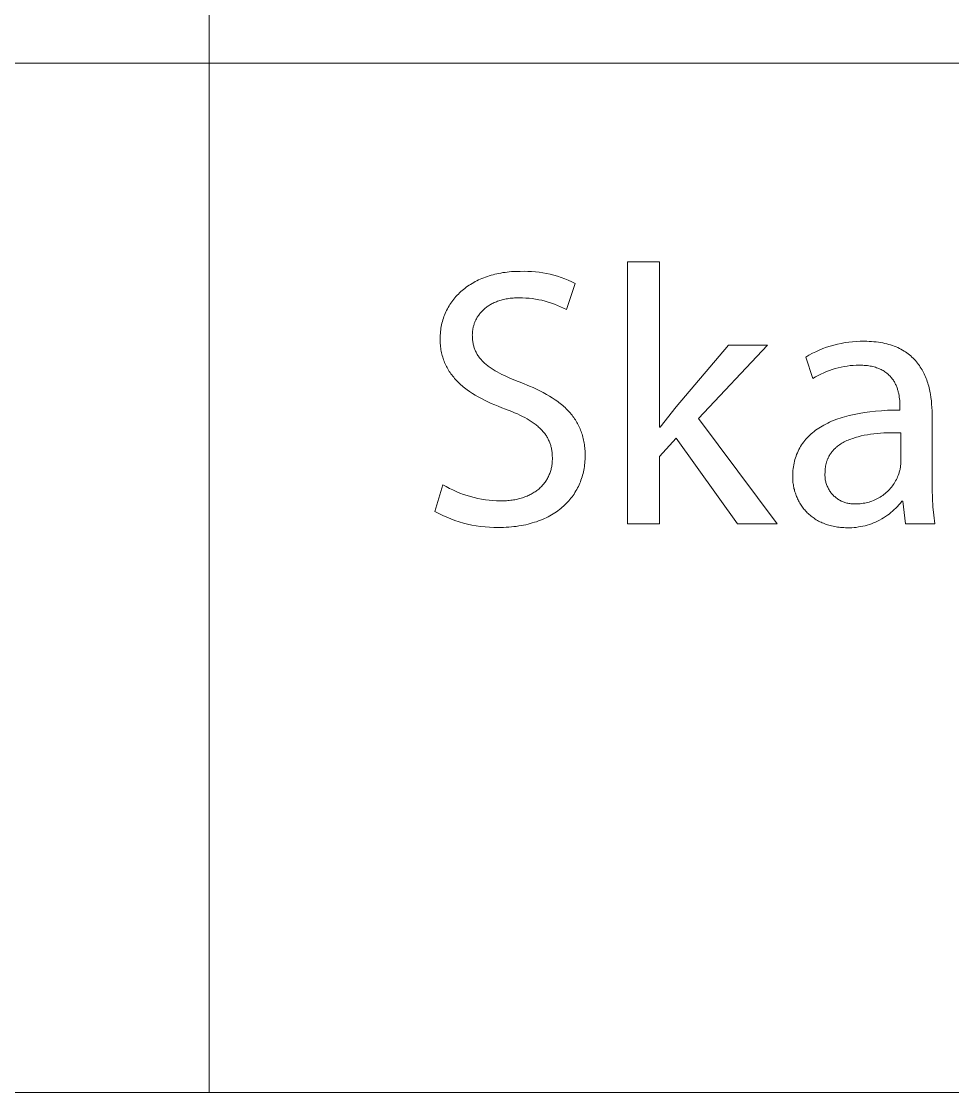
# Model space of a CAD drawing. Header units: millimetres. Extents: x -1283 to 2747, y -259 to 2557.
# Drawn here: x 2370.6 to 2472.6, y -146.1 to -28.8 of the extents above; entities that cross this region are included whole.
import ezdxf

# ---------------------------------------------------------------- set-up
doc = ezdxf.new("R2010")
doc.units = ezdxf.units.MM
doc.header["$MEASUREMENT"] = 0
doc.layers.add('Domyślny', color=7, linetype='Continuous', true_color=0x000000)

msp = doc.modelspace()

# ---------------------------------------------------------------- linework, layer by layer
at = {"layer": 'Domyślny', "color": 18, "lineweight": 15, "true_color": 0x000000}
for p, q in [((2391.21, -146.08), (2391.21, 191.84)), ((1223.93, -33.41), (2746.98, -33.41)), ((2423.59, -56.3), (2423.82, -56.27)), ((2423.82, -56.27), (2424.06, -56.24)), ((2424.06, -56.24), (2424.29, -56.22)), ((2424.29, -56.22), (2424.53, -56.21)), ((2424.53, -56.21), (2424.77, -56.2)), ((2424.77, -56.2), (2425.02, -56.19)), ((2425.02, -56.19), (2425.26, -56.19)), ((2425.26, -56.19), (2425.68, -56.18)), ((2425.68, -56.18), (2426.09, -56.19)), ((2426.09, -56.19), (2426.5, -56.21)), ((2426.5, -56.21), (2426.92, -56.24)), ((2426.92, -56.24), (2427.33, -56.29)), ((2437, -83.81), (2437, -55.16)), ((2437, -55.16), (2440.51, -55.16)), ((2440.51, -55.16), (2440.51, -73.25)), ((2419.99, -57.5), (2420.16, -57.41)), ((2420.16, -57.41), (2420.34, -57.31)), ((2420.34, -57.31), (2420.51, -57.22)), ((2420.51, -57.22), (2420.7, -57.13)), ((2420.7, -57.13), (2420.88, -57.05)), ((2420.88, -57.05), (2421.07, -56.97)), ((2421.07, -56.97), (2421.26, -56.89)), ((2421.26, -56.89), (2421.46, -56.81)), ((2421.46, -56.81), (2421.66, -56.75)), ((2421.66, -56.75), (2421.86, -56.68)), ((2421.86, -56.68), (2422.07, -56.62)), ((2422.07, -56.62), (2422.28, -56.56)), ((2422.28, -56.56), (2422.49, -56.51)), ((2422.49, -56.51), (2422.7, -56.46)), ((2422.7, -56.46), (2422.92, -56.41)), ((2422.92, -56.41), (2423.14, -56.37)), ((2423.14, -56.37), (2423.37, -56.33)), ((2423.37, -56.33), (2423.59, -56.3)), ((2427.33, -56.29), (2427.74, -56.35)), ((2427.74, -56.35), (2428.15, -56.42)), ((2428.15, -56.42), (2428.55, -56.51)), ((2428.55, -56.51), (2428.95, -56.62)), ((2428.95, -56.62), (2429.35, -56.73)), ((2429.35, -56.73), (2429.75, -56.86)), ((2429.75, -56.86), (2430.14, -57)), ((2430.14, -57), (2430.52, -57.16)), ((2430.52, -57.16), (2430.9, -57.32)), ((2430.9, -57.32), (2431.27, -57.5)), ((2418.48, -58.67), (2418.61, -58.54)), ((2418.61, -58.54), (2418.75, -58.41)), ((2418.75, -58.41), (2418.89, -58.29)), ((2418.89, -58.29), (2419.04, -58.17)), ((2419.04, -58.17), (2419.19, -58.05)), ((2419.19, -58.05), (2419.34, -57.93)), ((2419.34, -57.93), (2419.5, -57.82)), ((2419.5, -57.82), (2419.66, -57.71)), ((2419.66, -57.71), (2419.82, -57.61)), ((2419.82, -57.61), (2419.99, -57.5)), ((2431.27, -57.5), (2430.31, -60.38)), ((2417.55, -59.82), (2417.65, -59.67)), ((2417.65, -59.67), (2417.76, -59.52)), ((2417.76, -59.52), (2417.87, -59.37)), ((2417.87, -59.37), (2417.98, -59.23)), ((2417.98, -59.23), (2418.1, -59.08)), ((2418.1, -59.08), (2418.22, -58.94)), ((2418.22, -58.94), (2418.35, -58.81)), ((2418.35, -58.81), (2418.48, -58.67)), ((2422.09, -59.77), (2421.99, -59.83)), ((2422.2, -59.71), (2422.09, -59.77)), ((2422.31, -59.66), (2422.2, -59.71)), ((2422.42, -59.61), (2422.31, -59.66)), ((2422.54, -59.56), (2422.42, -59.61)), ((2422.66, -59.51), (2422.54, -59.56)), ((2422.78, -59.46), (2422.66, -59.51)), ((2422.9, -59.42), (2422.78, -59.46)), ((2423.03, -59.38), (2422.9, -59.42)), ((2423.16, -59.34), (2423.03, -59.38)), ((2423.29, -59.3), (2423.16, -59.34)), ((2423.43, -59.27), (2423.29, -59.3)), ((2423.57, -59.24), (2423.43, -59.27)), ((2423.71, -59.21), (2423.57, -59.24)), ((2423.86, -59.19), (2423.71, -59.21)), ((2424.01, -59.16), (2423.86, -59.19)), ((2424.16, -59.14), (2424.01, -59.16)), ((2424.31, -59.13), (2424.16, -59.14)), ((2424.47, -59.11), (2424.31, -59.13)), ((2424.63, -59.1), (2424.47, -59.11)), ((2424.8, -59.09), (2424.63, -59.1)), ((2424.97, -59.09), (2424.8, -59.09)), ((2425.14, -59.09), (2424.97, -59.09)), ((2425.5, -59.09), (2425.14, -59.09)), ((2425.86, -59.11), (2425.5, -59.09)), ((2426.22, -59.13), (2425.86, -59.11)), ((2426.57, -59.17), (2426.22, -59.13)), ((2426.93, -59.22), (2426.57, -59.17)), ((2427.28, -59.29), (2426.93, -59.22)), ((2427.63, -59.36), (2427.28, -59.29)), ((2427.98, -59.45), (2427.63, -59.36)), ((2428.32, -59.55), (2427.98, -59.45)), ((2428.67, -59.66), (2428.32, -59.55)), ((2429, -59.78), (2428.67, -59.66)), ((2429.34, -59.91), (2429, -59.78)), ((2416.9, -61.14), (2416.97, -60.97)), ((2416.97, -60.97), (2417.04, -60.8)), ((2417.04, -60.8), (2417.11, -60.63)), ((2417.11, -60.63), (2417.19, -60.46)), ((2417.19, -60.46), (2417.28, -60.3)), ((2417.28, -60.3), (2417.36, -60.14)), ((2417.36, -60.14), (2417.46, -59.98)), ((2417.46, -59.98), (2417.55, -59.82)), ((2420.78, -60.89), (2420.72, -60.97)), ((2420.84, -60.81), (2420.78, -60.89)), ((2420.9, -60.73), (2420.84, -60.81)), ((2420.97, -60.65), (2420.9, -60.73)), ((2421.04, -60.58), (2420.97, -60.65)), ((2421.11, -60.5), (2421.04, -60.58)), ((2421.19, -60.43), (2421.11, -60.5)), ((2421.27, -60.35), (2421.19, -60.43)), ((2421.35, -60.28), (2421.27, -60.35)), ((2421.43, -60.21), (2421.35, -60.28)), ((2421.52, -60.14), (2421.43, -60.21)), ((2421.61, -60.08), (2421.52, -60.14)), ((2421.7, -60.01), (2421.61, -60.08)), ((2421.79, -59.95), (2421.7, -60.01)), ((2421.89, -59.89), (2421.79, -59.95)), ((2421.99, -59.83), (2421.89, -59.89)), ((2429.67, -60.06), (2429.34, -59.91)), ((2429.99, -60.21), (2429.67, -60.06)), ((2430.31, -60.38), (2429.99, -60.21)), ((2416.61, -62.22), (2416.64, -62.03)), ((2416.64, -62.03), (2416.69, -61.85)), ((2416.69, -61.85), (2416.73, -61.67)), ((2416.73, -61.67), (2416.79, -61.49)), ((2416.79, -61.49), (2416.84, -61.31)), ((2416.84, -61.31), (2416.9, -61.14)), ((2420.17, -62.09), (2420.14, -62.18)), ((2420.2, -62), (2420.17, -62.09)), ((2420.23, -61.91), (2420.2, -62)), ((2420.26, -61.82), (2420.23, -61.91)), ((2420.29, -61.74), (2420.26, -61.82)), ((2420.33, -61.65), (2420.29, -61.74)), ((2420.37, -61.56), (2420.33, -61.65)), ((2420.41, -61.48), (2420.37, -61.56)), ((2420.46, -61.39), (2420.41, -61.48)), ((2420.5, -61.3), (2420.46, -61.39)), ((2420.55, -61.22), (2420.5, -61.3)), ((2420.61, -61.14), (2420.55, -61.22)), ((2420.66, -61.05), (2420.61, -61.14)), ((2420.72, -60.97), (2420.66, -61.05)), ((2416.49, -63.18), (2416.51, -62.98)), ((2416.49, -63.37), (2416.49, -63.18)), ((2416.51, -62.98), (2416.53, -62.79)), ((2416.53, -62.79), (2416.55, -62.6)), ((2416.55, -62.6), (2416.58, -62.41)), ((2416.58, -62.41), (2416.61, -62.22)), ((2420.02, -63.07), (2420.01, -63.15)), ((2420.01, -63.15), (2420.02, -63.27)), ((2420.03, -62.8), (2420.02, -62.89)), ((2420.02, -62.89), (2420.02, -62.98)), ((2420.02, -62.98), (2420.02, -63.07)), ((2420.02, -63.27), (2420.02, -63.39)), ((2420.04, -62.71), (2420.03, -62.8)), ((2420.05, -62.63), (2420.04, -62.71)), ((2420.07, -62.54), (2420.05, -62.63)), ((2420.08, -62.45), (2420.07, -62.54)), ((2420.1, -62.36), (2420.08, -62.45)), ((2420.12, -62.27), (2420.1, -62.36)), ((2420.14, -62.18), (2420.12, -62.27)), ((2416.48, -63.57), (2416.49, -63.37)), ((2416.49, -63.75), (2416.48, -63.57)), ((2416.49, -63.92), (2416.49, -63.75)), ((2416.5, -64.1), (2416.49, -63.92)), ((2416.52, -64.27), (2416.5, -64.1)), ((2416.53, -64.44), (2416.52, -64.27)), ((2416.56, -64.61), (2416.53, -64.44)), ((2420.02, -63.39), (2420.03, -63.5)), ((2420.03, -63.5), (2420.03, -63.62)), ((2420.03, -63.62), (2420.04, -63.73)), ((2420.04, -63.73), (2420.06, -63.84)), ((2420.06, -63.84), (2420.07, -63.95)), ((2420.07, -63.95), (2420.09, -64.05)), ((2420.09, -64.05), (2420.11, -64.16)), ((2420.11, -64.16), (2420.14, -64.26)), ((2420.14, -64.26), (2420.16, -64.36)), ((2420.16, -64.36), (2420.19, -64.46)), ((2420.19, -64.46), (2420.22, -64.56)), ((2442.33, -71.02), (2448.06, -64.28)), ((2452.34, -64.28), (2444.78, -72.31)), ((2448.06, -64.28), (2452.34, -64.28)), ((2458.79, -64.5), (2459.18, -64.37)), ((2459.18, -64.37), (2459.59, -64.26)), ((2459.59, -64.26), (2460, -64.15)), ((2460, -64.15), (2460.41, -64.07)), ((2460.41, -64.07), (2460.82, -63.99)), ((2460.82, -63.99), (2461.23, -63.93)), ((2461.23, -63.93), (2461.65, -63.89)), ((2461.65, -63.89), (2462.07, -63.86)), ((2462.07, -63.86), (2462.49, -63.84)), ((2462.49, -63.84), (2462.91, -63.84)), ((2462.91, -63.84), (2463.19, -63.84)), ((2463.19, -63.84), (2463.46, -63.85)), ((2463.46, -63.85), (2463.72, -63.87)), ((2463.72, -63.87), (2463.98, -63.89)), ((2463.98, -63.89), (2464.23, -63.91)), ((2464.23, -63.91), (2464.47, -63.94)), ((2464.47, -63.94), (2464.71, -63.98)), ((2464.71, -63.98), (2464.94, -64.02)), ((2464.94, -64.02), (2465.17, -64.07)), ((2465.17, -64.07), (2465.39, -64.12)), ((2465.39, -64.12), (2465.6, -64.18)), ((2465.6, -64.18), (2465.81, -64.24)), ((2465.81, -64.24), (2466.01, -64.31)), ((2466.01, -64.31), (2466.21, -64.38)), ((2466.21, -64.38), (2466.4, -64.46)), ((2466.4, -64.46), (2466.59, -64.54)), ((2416.58, -64.77), (2416.56, -64.61)), ((2416.61, -64.93), (2416.58, -64.77)), ((2416.64, -65.09), (2416.61, -64.93)), ((2416.68, -65.25), (2416.64, -65.09)), ((2416.72, -65.41), (2416.68, -65.25)), ((2416.77, -65.57), (2416.72, -65.41)), ((2416.81, -65.72), (2416.77, -65.57)), ((2420.22, -64.56), (2420.26, -64.66)), ((2420.26, -64.66), (2420.29, -64.75)), ((2420.29, -64.75), (2420.33, -64.85)), ((2420.33, -64.85), (2420.37, -64.94)), ((2420.37, -64.94), (2420.42, -65.03)), ((2420.42, -65.03), (2420.46, -65.12)), ((2420.46, -65.12), (2420.51, -65.21)), ((2420.51, -65.21), (2420.56, -65.3)), ((2420.56, -65.3), (2420.62, -65.39)), ((2420.62, -65.39), (2420.68, -65.47)), ((2420.68, -65.47), (2420.73, -65.56)), ((2420.73, -65.56), (2420.8, -65.64)), ((2420.8, -65.64), (2420.86, -65.72)), ((2456.51, -65.57), (2456.87, -65.36)), ((2457.3, -67.92), (2456.51, -65.57)), ((2456.87, -65.36), (2457.24, -65.16)), ((2457.24, -65.16), (2457.62, -64.98)), ((2457.62, -64.98), (2458, -64.81)), ((2458, -64.81), (2458.39, -64.65)), ((2458.39, -64.65), (2458.79, -64.5)), ((2466.59, -64.54), (2466.77, -64.62)), ((2466.77, -64.62), (2466.94, -64.71)), ((2466.94, -64.71), (2467.11, -64.81)), ((2467.11, -64.81), (2467.28, -64.91)), ((2467.28, -64.91), (2467.43, -65.01)), ((2467.43, -65.01), (2467.59, -65.11)), ((2467.59, -65.11), (2467.74, -65.22)), ((2467.74, -65.22), (2467.88, -65.34)), ((2467.88, -65.34), (2468.02, -65.45)), ((2468.02, -65.45), (2468.15, -65.58)), ((2468.15, -65.58), (2468.28, -65.7)), ((2416.87, -65.87), (2416.81, -65.72)), ((2416.92, -66.02), (2416.87, -65.87)), ((2416.98, -66.16), (2416.92, -66.02)), ((2417.04, -66.31), (2416.98, -66.16)), ((2417.11, -66.45), (2417.04, -66.31)), ((2417.18, -66.59), (2417.11, -66.45)), ((2417.25, -66.73), (2417.18, -66.59)), ((2417.33, -66.87), (2417.25, -66.73)), ((2420.86, -65.72), (2420.93, -65.8)), ((2420.93, -65.8), (2421, -65.88)), ((2421, -65.88), (2421.07, -65.96)), ((2421.07, -65.96), (2421.15, -66.04)), ((2421.15, -66.04), (2421.23, -66.12)), ((2421.23, -66.12), (2421.31, -66.2)), ((2421.31, -66.2), (2421.39, -66.27)), ((2421.39, -66.27), (2421.48, -66.35)), ((2421.48, -66.35), (2421.57, -66.42)), ((2421.57, -66.42), (2421.66, -66.49)), ((2421.66, -66.49), (2421.76, -66.57)), ((2421.76, -66.57), (2421.86, -66.64)), ((2421.86, -66.64), (2422.06, -66.78)), ((2422.06, -66.78), (2422.28, -66.92)), ((2460.07, -66.75), (2459.74, -66.84)), ((2460.39, -66.67), (2460.07, -66.75)), ((2460.72, -66.61), (2460.39, -66.67)), ((2461.05, -66.56), (2460.72, -66.61)), ((2461.38, -66.51), (2461.05, -66.56)), ((2461.72, -66.48), (2461.38, -66.51)), ((2462.05, -66.46), (2461.72, -66.48)), ((2462.39, -66.46), (2462.05, -66.46)), ((2462.57, -66.46), (2462.39, -66.46)), ((2462.75, -66.46), (2462.57, -66.46)), ((2462.93, -66.48), (2462.75, -66.46)), ((2463.1, -66.49), (2462.93, -66.48)), ((2463.26, -66.51), (2463.1, -66.49)), ((2463.42, -66.53), (2463.26, -66.51)), ((2463.58, -66.56), (2463.42, -66.53)), ((2463.73, -66.58), (2463.58, -66.56)), ((2463.87, -66.62), (2463.73, -66.58)), ((2464.01, -66.65), (2463.87, -66.62)), ((2464.15, -66.69), (2464.01, -66.65)), ((2464.28, -66.74), (2464.15, -66.69)), ((2464.41, -66.78), (2464.28, -66.74)), ((2464.53, -66.83), (2464.41, -66.78)), ((2464.65, -66.88), (2464.53, -66.83)), ((2468.28, -65.7), (2468.41, -65.83)), ((2468.41, -65.83), (2468.53, -65.96)), ((2468.53, -65.96), (2468.64, -66.09)), ((2468.64, -66.09), (2468.76, -66.23)), ((2468.76, -66.23), (2468.86, -66.37)), ((2468.86, -66.37), (2468.96, -66.51)), ((2468.96, -66.51), (2469.06, -66.66)), ((2469.06, -66.66), (2469.16, -66.81)), ((2469.16, -66.81), (2469.25, -66.96)), ((2417.41, -67), (2417.33, -66.87)), ((2417.49, -67.14), (2417.41, -67)), ((2417.58, -67.27), (2417.49, -67.14)), ((2417.67, -67.4), (2417.58, -67.27)), ((2417.77, -67.53), (2417.67, -67.4)), ((2417.86, -67.65), (2417.77, -67.53)), ((2417.97, -67.78), (2417.86, -67.65)), ((2418.07, -67.9), (2417.97, -67.78)), ((2418.18, -68.02), (2418.07, -67.9)), ((2422.28, -66.92), (2422.5, -67.06)), ((2422.5, -67.06), (2422.74, -67.2)), ((2422.74, -67.2), (2422.99, -67.33)), ((2422.99, -67.33), (2423.25, -67.47)), ((2423.25, -67.47), (2423.53, -67.6)), ((2423.53, -67.6), (2424.11, -67.87)), ((2424.11, -67.87), (2424.74, -68.13)), ((2457.59, -67.75), (2457.3, -67.92)), ((2457.88, -67.59), (2457.59, -67.75)), ((2458.18, -67.44), (2457.88, -67.59)), ((2458.48, -67.29), (2458.18, -67.44)), ((2458.79, -67.16), (2458.48, -67.29)), ((2459.11, -67.04), (2458.79, -67.16)), ((2459.42, -66.93), (2459.11, -67.04)), ((2459.74, -66.84), (2459.42, -66.93)), ((2464.77, -66.94), (2464.65, -66.88)), ((2464.88, -66.99), (2464.77, -66.94)), ((2464.99, -67.05), (2464.88, -66.99)), ((2465.09, -67.12), (2464.99, -67.05)), ((2465.19, -67.18), (2465.09, -67.12)), ((2465.29, -67.25), (2465.19, -67.18)), ((2465.38, -67.32), (2465.29, -67.25)), ((2465.47, -67.39), (2465.38, -67.32)), ((2465.55, -67.46), (2465.47, -67.39)), ((2465.63, -67.54), (2465.55, -67.46)), ((2465.71, -67.62), (2465.63, -67.54)), ((2465.78, -67.7), (2465.71, -67.62)), ((2465.85, -67.78), (2465.78, -67.7)), ((2465.92, -67.86), (2465.85, -67.78)), ((2465.99, -67.94), (2465.92, -67.86)), ((2466.05, -68.03), (2465.99, -67.94)), ((2469.25, -66.96), (2469.33, -67.11)), ((2469.33, -67.11), (2469.41, -67.27)), ((2469.41, -67.27), (2469.49, -67.42)), ((2469.49, -67.42), (2469.56, -67.59)), ((2469.56, -67.59), (2469.63, -67.75)), ((2469.63, -67.75), (2469.7, -67.91)), ((2469.7, -67.91), (2469.76, -68.08)), ((2418.29, -68.14), (2418.18, -68.02)), ((2418.4, -68.26), (2418.29, -68.14)), ((2418.52, -68.38), (2418.4, -68.26)), ((2418.64, -68.49), (2418.52, -68.38)), ((2418.77, -68.6), (2418.64, -68.49)), ((2418.89, -68.72), (2418.77, -68.6)), ((2419.02, -68.82), (2418.89, -68.72)), ((2419.16, -68.93), (2419.02, -68.82)), ((2419.29, -69.04), (2419.16, -68.93)), ((2419.43, -69.14), (2419.29, -69.04)), ((2419.72, -69.35), (2419.43, -69.14)), ((2424.74, -68.13), (2425.42, -68.4)), ((2425.42, -68.4), (2426.26, -68.74)), ((2426.26, -68.74), (2426.66, -68.92)), ((2426.66, -68.92), (2427.04, -69.09)), ((2427.04, -69.09), (2427.41, -69.27)), ((2466.11, -68.11), (2466.05, -68.03)), ((2466.16, -68.2), (2466.11, -68.11)), ((2466.22, -68.29), (2466.16, -68.2)), ((2466.27, -68.38), (2466.22, -68.29)), ((2466.31, -68.47), (2466.27, -68.38)), ((2466.36, -68.56), (2466.31, -68.47)), ((2466.4, -68.65), (2466.36, -68.56)), ((2466.44, -68.75), (2466.4, -68.65)), ((2466.48, -68.84), (2466.44, -68.75)), ((2466.51, -68.93), (2466.48, -68.84)), ((2466.55, -69.03), (2466.51, -68.93)), ((2466.58, -69.12), (2466.55, -69.03)), ((2466.6, -69.22), (2466.58, -69.12)), ((2469.76, -68.08), (2469.82, -68.25)), ((2469.82, -68.25), (2469.88, -68.42)), ((2469.88, -68.42), (2469.93, -68.59)), ((2469.93, -68.59), (2469.98, -68.76)), ((2469.98, -68.76), (2470.02, -68.94)), ((2470.02, -68.94), (2470.06, -69.11)), ((2470.06, -69.11), (2470.1, -69.29)), ((2420.02, -69.55), (2419.72, -69.35)), ((2420.34, -69.74), (2420.02, -69.55)), ((2420.66, -69.93), (2420.34, -69.74)), ((2421, -70.12), (2420.66, -69.93)), ((2421.35, -70.29), (2421, -70.12)), ((2421.71, -70.47), (2421.35, -70.29)), ((2427.41, -69.27), (2427.77, -69.46)), ((2427.77, -69.46), (2428.12, -69.65)), ((2428.12, -69.65), (2428.45, -69.84)), ((2428.45, -69.84), (2428.77, -70.04)), ((2428.77, -70.04), (2429.07, -70.24)), ((2429.07, -70.24), (2429.36, -70.45)), ((2466.63, -69.31), (2466.6, -69.22)), ((2466.65, -69.41), (2466.63, -69.31)), ((2466.68, -69.5), (2466.65, -69.41)), ((2466.7, -69.59), (2466.68, -69.5)), ((2466.73, -69.78), (2466.7, -69.59)), ((2466.76, -69.96), (2466.73, -69.78)), ((2466.78, -70.15), (2466.76, -69.96)), ((2466.8, -70.32), (2466.78, -70.15)), ((2466.82, -70.5), (2466.8, -70.32)), ((2470.1, -69.29), (2470.14, -69.47)), ((2470.14, -69.47), (2470.17, -69.64)), ((2470.17, -69.64), (2470.23, -70.01)), ((2470.23, -70.01), (2470.27, -70.37)), ((2422.08, -70.64), (2421.71, -70.47)), ((2422.46, -70.8), (2422.08, -70.64)), ((2422.85, -70.96), (2422.46, -70.8)), ((2423.25, -71.11), (2422.85, -70.96)), ((2423.66, -71.26), (2423.25, -71.11)), ((2424.33, -71.52), (2423.66, -71.26)), ((2429.36, -70.45), (2429.5, -70.55)), ((2429.5, -70.55), (2429.64, -70.66)), ((2429.64, -70.66), (2429.77, -70.77)), ((2429.77, -70.77), (2429.91, -70.88)), ((2429.91, -70.88), (2430.03, -70.99)), ((2430.03, -70.99), (2430.16, -71.1)), ((2430.16, -71.1), (2430.28, -71.22)), ((2430.28, -71.22), (2430.39, -71.33)), ((2430.39, -71.33), (2430.51, -71.45)), ((2430.51, -71.45), (2430.62, -71.57)), ((2440.59, -73.25), (2442.33, -71.02)), ((2463.54, -71.55), (2464.16, -71.49)), ((2464.16, -71.49), (2464.8, -71.44)), ((2464.8, -71.44), (2465.45, -71.4)), ((2465.45, -71.4), (2466.13, -71.39)), ((2466.13, -71.39), (2466.83, -71.38)), ((2466.82, -70.66), (2466.82, -70.5)), ((2466.83, -70.82), (2466.82, -70.66)), ((2466.83, -70.98), (2466.83, -70.82)), ((2466.83, -71.38), (2466.83, -70.98)), ((2470.27, -70.37), (2470.3, -70.74)), ((2470.3, -70.74), (2470.33, -71.1)), ((2470.33, -71.1), (2470.34, -71.47)), ((2470.34, -71.47), (2470.35, -71.84)), ((2424.64, -71.66), (2424.33, -71.52)), ((2424.94, -71.79), (2424.64, -71.66)), ((2425.22, -71.93), (2424.94, -71.79)), ((2425.5, -72.06), (2425.22, -71.93)), ((2425.76, -72.2), (2425.5, -72.06)), ((2426.01, -72.34), (2425.76, -72.2)), ((2426.25, -72.48), (2426.01, -72.34)), ((2426.47, -72.63), (2426.25, -72.48)), ((2426.69, -72.77), (2426.47, -72.63)), ((2430.62, -71.57), (2430.73, -71.69)), ((2430.73, -71.69), (2430.83, -71.81)), ((2430.83, -71.81), (2430.93, -71.94)), ((2430.93, -71.94), (2431.03, -72.06)), ((2431.03, -72.06), (2431.12, -72.19)), ((2431.12, -72.19), (2431.21, -72.32)), ((2431.21, -72.32), (2431.3, -72.45)), ((2431.3, -72.45), (2431.38, -72.58)), ((2431.38, -72.58), (2431.46, -72.72)), ((2444.78, -72.31), (2453.38, -83.81)), ((2459.13, -72.7), (2459.35, -72.6)), ((2459.35, -72.6), (2459.57, -72.51)), ((2459.57, -72.51), (2459.8, -72.42)), ((2459.8, -72.42), (2460.03, -72.33)), ((2460.03, -72.33), (2460.27, -72.25)), ((2460.27, -72.25), (2460.51, -72.17)), ((2460.51, -72.17), (2460.76, -72.1)), ((2460.76, -72.1), (2461.02, -72.03)), ((2461.02, -72.03), (2461.28, -71.96)), ((2461.28, -71.96), (2461.81, -71.84)), ((2461.81, -71.84), (2462.37, -71.73)), ((2462.37, -71.73), (2462.94, -71.63)), ((2462.94, -71.63), (2463.54, -71.55)), ((2470.35, -71.84), (2470.35, -79.14)), ((2426.89, -72.92), (2426.69, -72.77)), ((2426.99, -73), (2426.89, -72.92)), ((2427.08, -73.07), (2426.99, -73)), ((2427.18, -73.15), (2427.08, -73.07)), ((2427.27, -73.23), (2427.18, -73.15)), ((2427.35, -73.3), (2427.27, -73.23)), ((2427.44, -73.38), (2427.35, -73.3)), ((2427.52, -73.46), (2427.44, -73.38)), ((2427.6, -73.54), (2427.52, -73.46)), ((2427.67, -73.62), (2427.6, -73.54)), ((2427.74, -73.7), (2427.67, -73.62)), ((2427.81, -73.79), (2427.74, -73.7)), ((2427.88, -73.87), (2427.81, -73.79)), ((2431.46, -72.72), (2431.54, -72.85)), ((2431.54, -72.85), (2431.61, -72.99)), ((2431.61, -72.99), (2431.68, -73.13)), ((2431.68, -73.13), (2431.75, -73.27)), ((2431.75, -73.27), (2431.81, -73.42)), ((2431.81, -73.42), (2431.87, -73.57)), ((2431.87, -73.57), (2431.92, -73.71)), ((2431.92, -73.71), (2431.98, -73.86)), ((2431.98, -73.86), (2432.03, -74.02)), ((2440.51, -73.25), (2440.59, -73.25)), ((2457.11, -73.99), (2457.26, -73.85)), ((2457.26, -73.85), (2457.43, -73.72)), ((2457.43, -73.72), (2457.59, -73.59)), ((2457.59, -73.59), (2457.77, -73.47)), ((2457.77, -73.47), (2457.95, -73.35)), ((2457.95, -73.35), (2458.13, -73.23)), ((2458.13, -73.23), (2458.32, -73.12)), ((2458.32, -73.12), (2458.51, -73.01)), ((2458.51, -73.01), (2458.71, -72.9)), ((2458.71, -72.9), (2458.92, -72.8)), ((2458.92, -72.8), (2459.13, -72.7)), ((2465.44, -73.86), (2465.07, -73.88)), ((2466.18, -73.85), (2465.44, -73.86)), ((2466.91, -73.85), (2466.18, -73.85)), ((2466.91, -77.23), (2466.91, -73.85)), ((2427.95, -73.95), (2427.88, -73.87)), ((2428.01, -74.04), (2427.95, -73.95)), ((2428.07, -74.13), (2428.01, -74.04)), ((2428.13, -74.21), (2428.07, -74.13)), ((2428.18, -74.3), (2428.13, -74.21)), ((2428.23, -74.39), (2428.18, -74.3)), ((2428.28, -74.48), (2428.23, -74.39)), ((2428.33, -74.57), (2428.28, -74.48)), ((2428.37, -74.67), (2428.33, -74.57)), ((2428.42, -74.76), (2428.37, -74.67)), ((2428.46, -74.86), (2428.42, -74.76)), ((2428.49, -74.95), (2428.46, -74.86)), ((2428.53, -75.05), (2428.49, -74.95)), ((2432.03, -74.02), (2432.07, -74.17)), ((2432.07, -74.17), (2432.12, -74.33)), ((2432.12, -74.33), (2432.15, -74.49)), ((2432.15, -74.49), (2432.19, -74.65)), ((2432.19, -74.65), (2432.22, -74.81)), ((2432.22, -74.81), (2432.25, -74.98)), ((2432.25, -74.98), (2432.28, -75.15)), ((2442.33, -74.46), (2440.51, -76.47)), ((2449.06, -83.81), (2442.33, -74.46)), ((2456.06, -75.18), (2456.17, -75.02)), ((2456.17, -75.02), (2456.29, -74.86)), ((2456.29, -74.86), (2456.41, -74.71)), ((2456.41, -74.71), (2456.54, -74.56)), ((2456.54, -74.56), (2456.67, -74.41)), ((2456.67, -74.41), (2456.81, -74.26)), ((2456.81, -74.26), (2456.96, -74.12)), ((2456.96, -74.12), (2457.11, -73.99)), ((2460.48, -75.01), (2460.35, -75.08)), ((2460.61, -74.93), (2460.48, -75.01)), ((2460.74, -74.86), (2460.61, -74.93)), ((2460.88, -74.79), (2460.74, -74.86)), ((2461.02, -74.72), (2460.88, -74.79)), ((2461.17, -74.66), (2461.02, -74.72)), ((2461.32, -74.6), (2461.17, -74.66)), ((2461.47, -74.54), (2461.32, -74.6)), ((2461.62, -74.48), (2461.47, -74.54)), ((2461.77, -74.43), (2461.62, -74.48)), ((2461.93, -74.38), (2461.77, -74.43)), ((2462.09, -74.33), (2461.93, -74.38)), ((2462.25, -74.29), (2462.09, -74.33)), ((2462.59, -74.21), (2462.25, -74.29)), ((2462.92, -74.13), (2462.59, -74.21)), ((2463.27, -74.07), (2462.92, -74.13)), ((2463.62, -74.02), (2463.27, -74.07)), ((2463.98, -73.97), (2463.62, -74.02)), ((2464.34, -73.93), (2463.98, -73.97)), ((2464.71, -73.9), (2464.34, -73.93)), ((2465.07, -73.88), (2464.71, -73.9)), ((2428.56, -75.15), (2428.53, -75.05)), ((2428.59, -75.25), (2428.56, -75.15)), ((2428.62, -75.35), (2428.59, -75.25)), ((2428.65, -75.45), (2428.62, -75.35)), ((2428.67, -75.55), (2428.65, -75.45)), ((2428.69, -75.66), (2428.67, -75.55)), ((2428.71, -75.77), (2428.69, -75.66)), ((2428.72, -75.87), (2428.71, -75.77)), ((2428.74, -75.98), (2428.72, -75.87)), ((2428.75, -76.09), (2428.74, -75.98)), ((2428.76, -76.2), (2428.75, -76.09)), ((2428.77, -76.32), (2428.76, -76.2)), ((2432.28, -75.15), (2432.3, -75.32)), ((2432.3, -75.32), (2432.32, -75.49)), ((2432.32, -75.49), (2432.33, -75.67)), ((2432.33, -75.67), (2432.35, -75.85)), ((2432.35, -75.85), (2432.35, -76.03)), ((2432.35, -76.03), (2432.36, -76.21)), ((2455.52, -76.22), (2455.6, -76.04)), ((2455.6, -76.04), (2455.68, -75.86)), ((2455.68, -75.86), (2455.77, -75.69)), ((2455.77, -75.69), (2455.86, -75.51)), ((2455.86, -75.51), (2455.96, -75.35)), ((2455.96, -75.35), (2456.06, -75.18)), ((2459.21, -76.18), (2459.17, -76.24)), ((2459.25, -76.12), (2459.21, -76.18)), ((2459.29, -76.06), (2459.25, -76.12)), ((2459.33, -76), (2459.29, -76.06)), ((2459.38, -75.95), (2459.33, -76)), ((2459.42, -75.89), (2459.38, -75.95)), ((2459.47, -75.84), (2459.42, -75.89)), ((2459.52, -75.78), (2459.47, -75.84)), ((2459.56, -75.73), (2459.52, -75.78)), ((2459.61, -75.68), (2459.56, -75.73)), ((2459.66, -75.63), (2459.61, -75.68)), ((2459.72, -75.58), (2459.66, -75.63)), ((2459.77, -75.53), (2459.72, -75.58)), ((2459.82, -75.48), (2459.77, -75.53)), ((2459.88, -75.43), (2459.82, -75.48)), ((2459.93, -75.39), (2459.88, -75.43)), ((2459.99, -75.34), (2459.93, -75.39)), ((2460.11, -75.25), (2459.99, -75.34)), ((2460.23, -75.17), (2460.11, -75.25)), ((2460.35, -75.08), (2460.23, -75.17)), ((2428.72, -77.42), (2428.74, -77.29)), ((2428.74, -77.29), (2428.75, -77.17)), ((2428.75, -77.17), (2428.76, -77.05)), ((2428.76, -77.05), (2428.77, -76.92)), ((2428.77, -76.43), (2428.77, -76.32)), ((2428.78, -76.55), (2428.77, -76.43)), ((2428.77, -76.92), (2428.78, -76.8)), ((2428.78, -76.67), (2428.78, -76.55)), ((2428.78, -76.8), (2428.78, -76.67)), ((2432.3, -77.37), (2432.28, -77.56)), ((2432.32, -77.18), (2432.3, -77.37)), ((2432.34, -76.98), (2432.32, -77.18)), ((2432.35, -76.79), (2432.34, -76.98)), ((2432.36, -76.6), (2432.35, -76.79)), ((2432.36, -76.21), (2432.36, -76.4)), ((2432.36, -76.4), (2432.36, -76.6)), ((2440.51, -76.47), (2440.51, -83.81)), ((2455.16, -77.58), (2455.2, -77.37)), ((2455.2, -77.37), (2455.24, -77.17)), ((2455.24, -77.17), (2455.28, -76.98)), ((2455.28, -76.98), (2455.33, -76.78)), ((2455.33, -76.78), (2455.39, -76.59)), ((2455.39, -76.59), (2455.45, -76.4)), ((2455.45, -76.4), (2455.52, -76.22)), ((2458.72, -77.33), (2458.71, -77.41)), ((2458.74, -77.26), (2458.72, -77.33)), ((2458.76, -77.18), (2458.74, -77.26)), ((2458.78, -77.11), (2458.76, -77.18)), ((2458.8, -77.03), (2458.78, -77.11)), ((2458.83, -76.96), (2458.8, -77.03)), ((2458.85, -76.89), (2458.83, -76.96)), ((2458.88, -76.82), (2458.85, -76.89)), ((2458.9, -76.75), (2458.88, -76.82)), ((2458.93, -76.68), (2458.9, -76.75)), ((2458.96, -76.62), (2458.93, -76.68)), ((2458.99, -76.55), (2458.96, -76.62)), ((2459.03, -76.49), (2458.99, -76.55)), ((2459.06, -76.42), (2459.03, -76.49)), ((2459.1, -76.36), (2459.06, -76.42)), ((2459.13, -76.3), (2459.1, -76.36)), ((2459.17, -76.24), (2459.13, -76.3)), ((2466.9, -77.44), (2466.91, -77.34)), ((2466.91, -77.34), (2466.91, -77.23)), ((2428.34, -78.65), (2428.39, -78.55)), ((2428.39, -78.55), (2428.44, -78.44)), ((2428.44, -78.44), (2428.48, -78.33)), ((2428.48, -78.33), (2428.52, -78.22)), ((2428.52, -78.22), (2428.56, -78.11)), ((2428.56, -78.11), (2428.59, -78)), ((2428.59, -78), (2428.63, -77.89)), ((2428.63, -77.89), (2428.65, -77.77)), ((2428.65, -77.77), (2428.68, -77.65)), ((2428.68, -77.65), (2428.7, -77.54)), ((2428.7, -77.54), (2428.72, -77.42)), ((2432.09, -78.49), (2432.03, -78.68)), ((2432.13, -78.31), (2432.09, -78.49)), ((2432.18, -78.13), (2432.13, -78.31)), ((2432.22, -77.94), (2432.18, -78.13)), ((2432.25, -77.75), (2432.22, -77.94)), ((2432.28, -77.56), (2432.25, -77.75)), ((2455.09, -78.42), (2455.1, -78.21)), ((2455.09, -78.64), (2455.09, -78.42)), ((2455.1, -78.21), (2455.11, -77.99)), ((2455.11, -77.99), (2455.14, -77.78)), ((2455.14, -77.78), (2455.16, -77.58)), ((2458.63, -78.24), (2458.62, -78.35)), ((2458.62, -78.35), (2458.62, -78.46)), ((2458.62, -78.46), (2458.62, -78.56)), ((2458.64, -77.98), (2458.63, -78.06)), ((2458.63, -78.06), (2458.63, -78.15)), ((2458.63, -78.15), (2458.63, -78.24)), ((2458.65, -77.81), (2458.64, -77.89)), ((2458.64, -77.89), (2458.64, -77.98)), ((2458.66, -77.73), (2458.65, -77.81)), ((2458.67, -77.65), (2458.66, -77.73)), ((2458.68, -77.57), (2458.67, -77.65)), ((2458.69, -77.49), (2458.68, -77.57)), ((2458.71, -77.41), (2458.69, -77.49)), ((2466.58, -78.67), (2466.64, -78.52)), ((2466.64, -78.52), (2466.7, -78.36)), ((2466.7, -78.36), (2466.73, -78.26)), ((2466.73, -78.26), (2466.76, -78.16)), ((2466.76, -78.16), (2466.79, -78.06)), ((2466.79, -78.06), (2466.82, -77.96)), ((2466.82, -77.96), (2466.84, -77.86)), ((2466.84, -77.86), (2466.86, -77.75)), ((2466.86, -77.75), (2466.88, -77.65)), ((2466.88, -77.65), (2466.89, -77.55)), ((2466.89, -77.55), (2466.9, -77.44)), ((2415.91, -82.48), (2416.79, -79.54)), ((2416.79, -79.54), (2417.15, -79.75)), ((2427.54, -79.78), (2427.62, -79.69)), ((2427.62, -79.69), (2427.7, -79.61)), ((2427.7, -79.61), (2427.78, -79.52)), ((2427.78, -79.52), (2427.85, -79.43)), ((2427.85, -79.43), (2427.92, -79.34)), ((2427.92, -79.34), (2427.99, -79.25)), ((2427.99, -79.25), (2428.06, -79.15)), ((2428.06, -79.15), (2428.12, -79.06)), ((2428.12, -79.06), (2428.18, -78.96)), ((2428.18, -78.96), (2428.24, -78.86)), ((2428.24, -78.86), (2428.29, -78.76)), ((2428.29, -78.76), (2428.34, -78.65)), ((2431.7, -79.56), (2431.62, -79.73)), ((2431.78, -79.39), (2431.7, -79.56)), ((2431.85, -79.21), (2431.78, -79.39)), ((2431.91, -79.04), (2431.85, -79.21)), ((2431.98, -78.86), (2431.91, -79.04)), ((2432.03, -78.68), (2431.98, -78.86)), ((2455.09, -78.78), (2455.09, -78.64)), ((2455.09, -78.91), (2455.09, -78.78)), ((2455.1, -79.04), (2455.09, -78.91)), ((2455.11, -79.17), (2455.1, -79.04)), ((2455.12, -79.3), (2455.11, -79.17)), ((2455.14, -79.44), (2455.12, -79.3)), ((2455.16, -79.57), (2455.14, -79.44)), ((2455.18, -79.7), (2455.16, -79.57)), ((2455.21, -79.83), (2455.18, -79.7)), ((2458.62, -78.56), (2458.63, -78.67)), ((2458.63, -78.67), (2458.63, -78.78)), ((2458.63, -78.78), (2458.65, -78.89)), ((2458.65, -78.89), (2458.66, -79)), ((2458.66, -79), (2458.68, -79.1)), ((2458.68, -79.1), (2458.7, -79.21)), ((2458.7, -79.21), (2458.73, -79.31)), ((2458.73, -79.31), (2458.76, -79.42)), ((2458.76, -79.42), (2458.79, -79.52)), ((2458.79, -79.52), (2458.83, -79.62)), ((2458.83, -79.62), (2458.87, -79.72)), ((2458.87, -79.72), (2458.92, -79.82)), ((2465.9, -79.81), (2466, -79.68)), ((2466, -79.68), (2466.1, -79.54)), ((2466.1, -79.54), (2466.19, -79.4)), ((2466.19, -79.4), (2466.28, -79.26)), ((2466.28, -79.26), (2466.36, -79.12)), ((2466.36, -79.12), (2466.44, -78.97)), ((2466.44, -78.97), (2466.51, -78.82)), ((2466.51, -78.82), (2466.58, -78.67)), ((2470.35, -79.14), (2470.35, -80.08)), ((2417.15, -79.75), (2417.52, -79.94)), ((2417.52, -79.94), (2417.89, -80.12)), ((2417.89, -80.12), (2418.26, -80.29)), ((2418.26, -80.29), (2418.65, -80.45)), ((2418.65, -80.45), (2419.03, -80.6)), ((2419.03, -80.6), (2419.43, -80.73)), ((2419.43, -80.73), (2419.82, -80.85)), ((2419.82, -80.85), (2420.22, -80.95)), ((2425.62, -80.93), (2425.75, -80.88)), ((2425.75, -80.88), (2425.87, -80.84)), ((2425.87, -80.84), (2426, -80.79)), ((2426, -80.79), (2426.12, -80.73)), ((2426.12, -80.73), (2426.23, -80.68)), ((2426.23, -80.68), (2426.35, -80.62)), ((2426.35, -80.62), (2426.46, -80.56)), ((2426.46, -80.56), (2426.57, -80.5)), ((2426.57, -80.5), (2426.68, -80.44)), ((2426.68, -80.44), (2426.79, -80.37)), ((2426.79, -80.37), (2426.89, -80.31)), ((2426.89, -80.31), (2426.99, -80.24)), ((2426.99, -80.24), (2427.09, -80.17)), ((2427.09, -80.17), (2427.18, -80.09)), ((2427.18, -80.09), (2427.28, -80.02)), ((2427.28, -80.02), (2427.37, -79.94)), ((2427.37, -79.94), (2427.45, -79.86)), ((2427.45, -79.86), (2427.54, -79.78)), ((2430.93, -80.87), (2430.81, -81.02)), ((2431.04, -80.72), (2430.93, -80.87)), ((2431.15, -80.56), (2431.04, -80.72)), ((2431.25, -80.4), (2431.15, -80.56)), ((2431.35, -80.23), (2431.25, -80.4)), ((2431.45, -80.07), (2431.35, -80.23)), ((2431.54, -79.9), (2431.45, -80.07)), ((2431.62, -79.73), (2431.54, -79.9)), ((2455.23, -79.96), (2455.21, -79.83)), ((2455.27, -80.08), (2455.23, -79.96)), ((2455.3, -80.21), (2455.27, -80.08)), ((2455.34, -80.34), (2455.3, -80.21)), ((2455.38, -80.46), (2455.34, -80.34)), ((2455.42, -80.59), (2455.38, -80.46)), ((2455.46, -80.71), (2455.42, -80.59)), ((2455.51, -80.84), (2455.46, -80.71)), ((2455.56, -80.96), (2455.51, -80.84)), ((2458.92, -79.82), (2458.96, -79.92)), ((2458.96, -79.92), (2459.01, -80.01)), ((2459.01, -80.01), (2459.07, -80.11)), ((2459.07, -80.11), (2459.12, -80.2)), ((2459.12, -80.2), (2459.19, -80.29)), ((2459.19, -80.29), (2459.25, -80.38)), ((2459.25, -80.38), (2459.31, -80.46)), ((2459.31, -80.46), (2459.38, -80.55)), ((2459.38, -80.55), (2459.46, -80.63)), ((2459.46, -80.63), (2459.53, -80.7)), ((2459.53, -80.7), (2459.61, -80.78)), ((2459.61, -80.78), (2459.69, -80.85)), ((2459.69, -80.85), (2459.77, -80.92)), ((2464.67, -80.9), (2464.81, -80.81)), ((2464.81, -80.81), (2464.94, -80.72)), ((2464.94, -80.72), (2465.08, -80.62)), ((2465.08, -80.62), (2465.2, -80.52)), ((2465.2, -80.52), (2465.33, -80.41)), ((2465.33, -80.41), (2465.45, -80.3)), ((2465.45, -80.3), (2465.57, -80.18)), ((2465.57, -80.18), (2465.68, -80.06)), ((2465.68, -80.06), (2465.79, -79.93)), ((2465.79, -79.93), (2465.9, -79.81)), ((2470.35, -80.08), (2470.38, -81.01)), ((2420.22, -80.95), (2420.63, -81.04)), ((2420.63, -81.04), (2421.03, -81.12)), ((2421.03, -81.12), (2421.44, -81.19)), ((2421.44, -81.19), (2421.85, -81.24)), ((2421.85, -81.24), (2422.26, -81.28)), ((2422.26, -81.28), (2422.67, -81.3)), ((2422.67, -81.3), (2423.09, -81.31)), ((2423.09, -81.31), (2423.42, -81.31)), ((2423.42, -81.31), (2423.58, -81.3)), ((2423.58, -81.3), (2423.74, -81.29)), ((2423.74, -81.29), (2423.9, -81.28)), ((2423.9, -81.28), (2424.06, -81.26)), ((2424.06, -81.26), (2424.21, -81.24)), ((2424.21, -81.24), (2424.36, -81.22)), ((2424.36, -81.22), (2424.51, -81.2)), ((2424.51, -81.2), (2424.66, -81.18)), ((2424.66, -81.18), (2424.8, -81.15)), ((2424.8, -81.15), (2424.94, -81.12)), ((2424.94, -81.12), (2425.08, -81.08)), ((2425.08, -81.08), (2425.22, -81.05)), ((2425.22, -81.05), (2425.36, -81.01)), ((2425.36, -81.01), (2425.49, -80.97)), ((2425.49, -80.97), (2425.62, -80.93)), ((2429.86, -82.01), (2429.7, -82.14)), ((2430.01, -81.88), (2429.86, -82.01)), ((2430.15, -81.75), (2430.01, -81.88)), ((2430.3, -81.61), (2430.15, -81.75)), ((2430.43, -81.47), (2430.3, -81.61)), ((2430.56, -81.32), (2430.43, -81.47)), ((2430.69, -81.17), (2430.56, -81.32)), ((2430.81, -81.02), (2430.69, -81.17)), ((2455.62, -81.08), (2455.56, -80.96)), ((2455.68, -81.2), (2455.62, -81.08)), ((2455.74, -81.32), (2455.68, -81.2)), ((2455.8, -81.43), (2455.74, -81.32)), ((2455.87, -81.55), (2455.8, -81.43)), ((2455.94, -81.66), (2455.87, -81.55)), ((2456.01, -81.77), (2455.94, -81.66)), ((2456.08, -81.88), (2456.01, -81.77)), ((2456.16, -81.99), (2456.08, -81.88)), ((2456.24, -82.1), (2456.16, -81.99)), ((2459.77, -80.92), (2459.86, -80.99)), ((2459.86, -80.99), (2459.94, -81.05)), ((2459.94, -81.05), (2460.03, -81.12)), ((2460.03, -81.12), (2460.12, -81.17)), ((2460.12, -81.17), (2460.22, -81.23)), ((2460.22, -81.23), (2460.31, -81.28)), ((2460.31, -81.28), (2460.41, -81.33)), ((2460.41, -81.33), (2460.51, -81.38)), ((2460.51, -81.38), (2460.61, -81.42)), ((2460.61, -81.42), (2460.71, -81.46)), ((2460.71, -81.46), (2460.81, -81.49)), ((2460.81, -81.49), (2460.91, -81.52)), ((2460.91, -81.52), (2461.02, -81.55)), ((2461.02, -81.55), (2461.12, -81.57)), ((2461.12, -81.57), (2461.23, -81.59)), ((2461.23, -81.59), (2461.34, -81.61)), ((2461.34, -81.61), (2461.44, -81.62)), ((2461.44, -81.62), (2461.55, -81.63)), ((2461.55, -81.63), (2461.66, -81.64)), ((2461.66, -81.64), (2461.77, -81.64)), ((2461.77, -81.64), (2461.88, -81.64)), ((2461.88, -81.64), (2461.98, -81.64)), ((2461.98, -81.64), (2462.15, -81.64)), ((2462.15, -81.64), (2462.32, -81.63)), ((2462.32, -81.63), (2462.48, -81.62)), ((2462.48, -81.62), (2462.65, -81.61)), ((2462.65, -81.61), (2462.81, -81.58)), ((2462.81, -81.58), (2462.97, -81.56)), ((2462.97, -81.56), (2463.14, -81.52)), ((2463.14, -81.52), (2463.3, -81.49)), ((2463.3, -81.49), (2463.46, -81.44)), ((2463.46, -81.44), (2463.62, -81.39)), ((2463.62, -81.39), (2463.77, -81.34)), ((2463.77, -81.34), (2463.93, -81.28)), ((2463.93, -81.28), (2464.08, -81.21)), ((2464.08, -81.21), (2464.23, -81.14)), ((2464.23, -81.14), (2464.38, -81.07)), ((2464.38, -81.07), (2464.52, -80.99)), ((2464.52, -80.99), (2464.67, -80.9)), ((2466.56, -81.92), (2466.39, -82.1)), ((2466.72, -81.74), (2466.56, -81.92)), ((2466.88, -81.55), (2466.72, -81.74)), ((2467.03, -81.35), (2466.88, -81.55)), ((2467.15, -81.35), (2467.03, -81.35)), ((2467.43, -83.81), (2467.15, -81.35)), ((2470.38, -81.01), (2470.44, -81.95)), ((2470.44, -81.95), (2470.53, -82.88)), ((2416.33, -82.7), (2415.91, -82.48)), ((2416.77, -82.92), (2416.33, -82.7)), ((2417.21, -83.11), (2416.77, -82.92)), ((2417.66, -83.29), (2417.21, -83.11)), ((2428.1, -83.16), (2427.9, -83.25)), ((2428.3, -83.06), (2428.1, -83.16)), ((2428.49, -82.96), (2428.3, -83.06)), ((2428.68, -82.85), (2428.49, -82.96)), ((2428.86, -82.74), (2428.68, -82.85)), ((2429.04, -82.63), (2428.86, -82.74)), ((2429.21, -82.51), (2429.04, -82.63)), ((2429.38, -82.39), (2429.21, -82.51)), ((2429.54, -82.27), (2429.38, -82.39)), ((2429.7, -82.14), (2429.54, -82.27)), ((2456.32, -82.21), (2456.24, -82.1)), ((2456.41, -82.31), (2456.32, -82.21)), ((2456.5, -82.41), (2456.41, -82.31)), ((2456.59, -82.51), (2456.5, -82.41)), ((2456.69, -82.61), (2456.59, -82.51)), ((2456.79, -82.7), (2456.69, -82.61)), ((2456.89, -82.79), (2456.79, -82.7)), ((2456.99, -82.89), (2456.89, -82.79)), ((2457.1, -82.97), (2456.99, -82.89)), ((2457.21, -83.06), (2457.1, -82.97)), ((2457.32, -83.14), (2457.21, -83.06)), ((2457.43, -83.22), (2457.32, -83.14)), ((2457.55, -83.3), (2457.43, -83.22)), ((2465.04, -83.17), (2464.83, -83.29)), ((2465.25, -83.03), (2465.04, -83.17)), ((2465.45, -82.89), (2465.25, -83.03)), ((2465.65, -82.75), (2465.45, -82.89)), ((2465.84, -82.59), (2465.65, -82.75)), ((2466.03, -82.43), (2465.84, -82.59)), ((2466.21, -82.27), (2466.03, -82.43)), ((2466.39, -82.1), (2466.21, -82.27)), ((2470.53, -82.88), (2470.65, -83.81)), ((2418.11, -83.46), (2417.66, -83.29)), ((2418.57, -83.61), (2418.11, -83.46)), ((2419.03, -83.74), (2418.57, -83.61)), ((2419.5, -83.86), (2419.03, -83.74)), ((2419.97, -83.96), (2419.5, -83.86)), ((2420.44, -84.04), (2419.97, -83.96)), ((2420.92, -84.11), (2420.44, -84.04)), ((2421.4, -84.17), (2420.92, -84.11)), ((2421.88, -84.2), (2421.4, -84.17)), ((2422.36, -84.22), (2421.88, -84.2)), ((2422.85, -84.22), (2422.36, -84.22)), ((2423.14, -84.22), (2422.85, -84.22)), ((2423.44, -84.21), (2423.14, -84.22)), ((2423.73, -84.2), (2423.44, -84.21)), ((2424.01, -84.18), (2423.73, -84.2)), ((2424.29, -84.16), (2424.01, -84.18)), ((2424.56, -84.13), (2424.29, -84.16)), ((2424.83, -84.1), (2424.56, -84.13)), ((2425.1, -84.06), (2424.83, -84.1)), ((2425.36, -84.02), (2425.1, -84.06)), ((2425.61, -83.97), (2425.36, -84.02)), ((2425.86, -83.92), (2425.61, -83.97)), ((2426.11, -83.86), (2425.86, -83.92)), ((2426.35, -83.8), (2426.11, -83.86)), ((2426.58, -83.73), (2426.35, -83.8)), ((2426.81, -83.66), (2426.58, -83.73)), ((2427.04, -83.59), (2426.81, -83.66)), ((2427.26, -83.51), (2427.04, -83.59)), ((2427.48, -83.43), (2427.26, -83.51)), ((2427.69, -83.34), (2427.48, -83.43)), ((2427.9, -83.25), (2427.69, -83.34)), ((2440.51, -83.81), (2437, -83.81)), ((2453.38, -83.81), (2449.06, -83.81)), ((2457.67, -83.38), (2457.55, -83.3)), ((2457.8, -83.45), (2457.67, -83.38)), ((2457.92, -83.52), (2457.8, -83.45)), ((2458.05, -83.59), (2457.92, -83.52)), ((2458.19, -83.65), (2458.05, -83.59)), ((2458.32, -83.72), (2458.19, -83.65)), ((2458.46, -83.77), (2458.32, -83.72)), ((2458.6, -83.83), (2458.46, -83.77)), ((2458.75, -83.88), (2458.6, -83.83)), ((2458.89, -83.93), (2458.75, -83.88)), ((2459.04, -83.98), (2458.89, -83.93)), ((2459.19, -84.02), (2459.04, -83.98)), ((2459.35, -84.06), (2459.19, -84.02)), ((2459.51, -84.09), (2459.35, -84.06)), ((2459.67, -84.13), (2459.51, -84.09)), ((2459.83, -84.16), (2459.67, -84.13)), ((2460, -84.18), (2459.83, -84.16)), ((2460.17, -84.2), (2460, -84.18)), ((2460.34, -84.22), (2460.17, -84.2)), ((2460.52, -84.23), (2460.34, -84.22)), ((2460.69, -84.24), (2460.52, -84.23)), ((2460.87, -84.25), (2460.69, -84.24)), ((2461.06, -84.25), (2460.87, -84.25)), ((2461.3, -84.25), (2461.06, -84.25)), ((2461.55, -84.25), (2461.3, -84.25)), ((2461.8, -84.23), (2461.55, -84.25)), ((2462.04, -84.21), (2461.8, -84.23)), ((2462.29, -84.17), (2462.04, -84.21)), ((2462.53, -84.13), (2462.29, -84.17)), ((2462.77, -84.09), (2462.53, -84.13)), ((2463.01, -84.03), (2462.77, -84.09)), ((2463.25, -83.96), (2463.01, -84.03)), ((2463.48, -83.89), (2463.25, -83.96)), ((2463.71, -83.81), (2463.48, -83.89)), ((2463.94, -83.72), (2463.71, -83.81)), ((2464.17, -83.63), (2463.94, -83.72)), ((2464.39, -83.52), (2464.17, -83.63)), ((2464.61, -83.41), (2464.39, -83.52)), ((2464.83, -83.29), (2464.61, -83.41)), ((2470.65, -83.81), (2467.43, -83.81)), ((1223.93, -146.08), (2743.17, -146.08))]:
    msp.add_line(p, q, dxfattribs=at)

doc.saveas('drawing.dxf')
